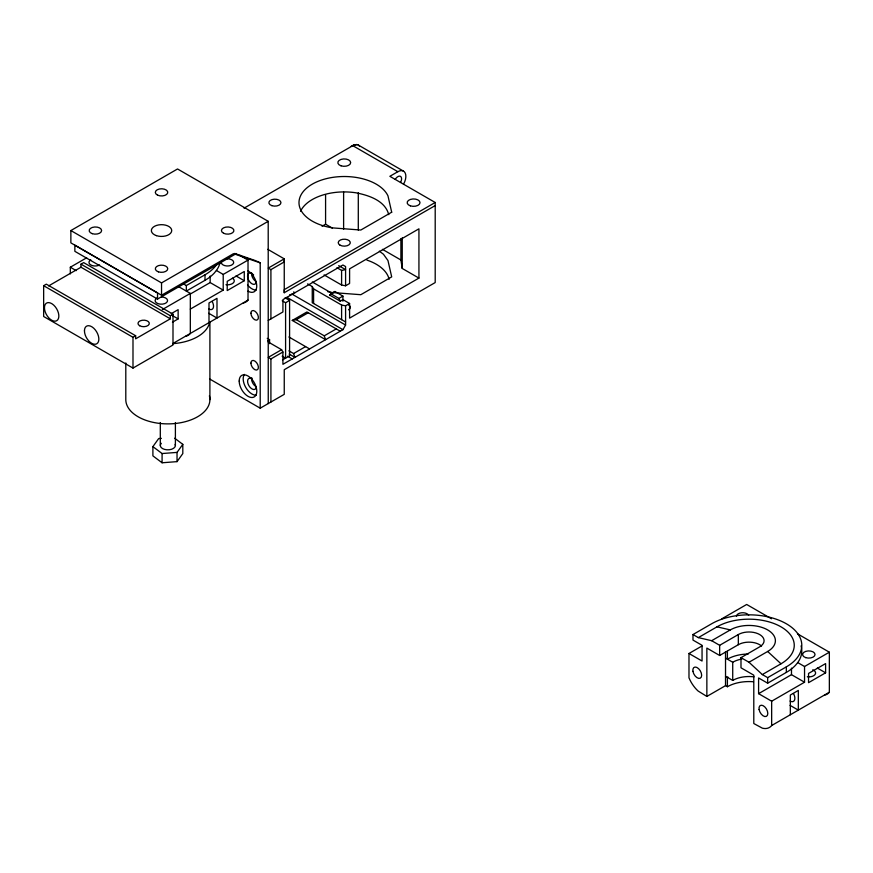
<?xml version="1.0" encoding="UTF-8"?>
<svg xmlns="http://www.w3.org/2000/svg" width="873" height="873" viewBox="0 0 873 873"><rect width="100%" height="100%" fill="white"/><g stroke="black" fill="none" stroke-linecap="round" stroke-linejoin="round"><path stroke-width="1.31" d="M243.338 302.986A22.698 13.106 60 0 0 248.019 300.126L248.019 260.099L239.748 255.32M269.582 343.646L269.582 339.684L267.247 338.331M268.044 341.878L281.586 349.691L282.917 352.005L282.917 364.314L342.925 329.678L345.588 325.051L345.588 305.812L349.593 303.498L349.593 318.121L418.931 278.094L418.931 228.824L349.593 268.851L349.593 283.485L345.588 285.787L341.594 285.024L324.09 274.919M435.201 205.57L284.249 292.717L284.249 289.64L435.201 202.492L435.201 282.557L284.249 369.705L284.249 394.345L260.209 408.182L209.575 378.947M282.536 359.916L289.585 355.846L289.585 300.421L285.591 302.724L285.591 358.159L282.154 356.184M307.612 283.889L312.25 286.562L312.25 302.724L345.588 321.973M824.669 695.083A22.698 13.106 60 0 0 829.35 692.224L829.35 652.196L797.464 633.787M174.644 438.213L182.806 444.346L182.806 453.589L177.033 461.631L162.083 462.777L152.895 455.859L152.895 446.627L158.668 438.573L161.385 438.366M177.033 461.631L177.033 452.4L182.806 444.346M349.593 303.498L342.925 299.646L340.263 301.185L329.59 295.03L334.926 291.484L342.925 296.111L342.925 301.229M329.59 295.03L334.926 291.484M260.209 408.182L260.209 262.893L233.538 253.65L161.538 295.227L70.866 242.869L70.866 230.559L177.535 168.969L268.207 221.316L268.251 403.577M70.32 273.904L70.32 267.225L86.656 257.797M80.982 264.148L83.655 262.609L172.996 314.193L172.996 344.988L132.991 368.079L43.65 316.495L43.65 285.711L46.313 284.161L135.653 335.745L135.653 338.822L170.322 318.809L170.322 315.731L80.982 264.148L80.982 267.225L170.322 318.809M48.626 285.908L80.982 267.225M244.036 208.156L354.591 144.645L358.181 144.962L403.522 171.141M70.866 230.559L161.538 282.907L268.207 221.316M157.533 299.068L157.533 292.924L74.86 245.182L74.86 251.337L157.533 299.068L236.43 253.519M183.134 283.703L186.331 285.547L205.002 274.777A52.806 30.49 0 0 0 216.439 264.879M220.007 262.74A52.806 30.49 0 0 1 216.439 270.423L214.223 273.129A52.806 30.49 0 0 1 205.002 280.32L186.331 291.091L186.331 285.547M403.522 184.203A11.316 6.537 -60 0 0 405.258 173.138A11.316 6.537 -60 0 0 397.859 171.697L389.86 176.313L435.201 202.492M162.323 309.577L190.325 293.404L190.325 333.442A22.698 13.106 60 0 1 185.643 336.301M216.395 270.477L223.215 274.417L248.019 260.099M190.183 294.103L210.153 282.579L223.215 290.12L223.215 274.417M322.05 226.249L325.585 224.208L332.351 228.104M171.315 313.614L178.136 309.675L178.136 318.907L172.45 322.192M43.65 285.711L132.991 337.284L135.653 335.745M170.322 315.731L172.996 314.193M190.325 309.107L223.215 290.12M244.276 280.724L227.209 290.578L227.209 281.346L244.276 271.492L244.276 280.724L236.016 275.955M284.249 292.717L284.249 258.844L268.251 268.087L270.914 269.626L284.249 261.922L284.249 258.844L267.771 249.329M172.832 343.547L248.019 300.126M268.251 320.435L282.917 311.967L282.917 299.646L342.925 265.01L345.588 266.549L345.588 285.787M292.259 320.435L296.253 319.671L324.254 335.832L325.585 339.684L292.259 320.435L306.925 311.967L340.263 331.216M296.253 319.671L308.256 312.741M330.922 293.797L338.92 298.413L342.925 296.111M267.804 340.71L269.582 339.684M281.586 349.691L268.251 357.384L270.914 358.934L270.914 402.038M270.914 358.934L282.917 352.005M288.919 350.848L293.59 353.543L305.583 346.614M324.254 335.832L336.258 328.903M753.475 681.758A30.555 17.635 0 0 0 727.395 686.735L725.528 685.654L706.857 696.436L698.116 691.034A22.698 13.106 60 0 1 688.983 677.819L688.983 653.495L702.056 661.025L702.056 645.311L692.987 640.084L692.987 634.54L711.659 623.759A52.806 30.49 0 0 1 786.333 623.759A52.806 30.49 0 0 1 786.333 666.874L786.333 672.417L767.662 683.188L758.593 677.961L758.593 693.664L771.656 701.205L804.546 682.217L804.546 666.514L829.35 652.196M721.873 618.782L746.677 604.465L771.481 618.782M692.987 634.54L698.324 637.617L716.984 626.836A45.254 26.125 0 0 1 780.997 626.836A45.254 26.125 0 0 1 780.997 663.786L762.325 674.567L748.99 662.247L740.991 657.631L740.991 667.79L753.792 675.189L753.792 723.531L762.391 728.18A22.698 13.106 60 0 0 771.656 725.528L829.35 692.224M688.983 653.495L701.903 646.031M698.324 637.617L711.659 640.695L730.319 629.913A26.397 15.245 0 0 1 767.662 629.913A26.397 15.245 0 0 1 767.662 651.476L780.997 663.786M711.659 640.695L719.658 645.311L738.329 634.54A15.081 8.708 0 0 1 759.663 634.54A15.081 8.708 0 0 1 759.663 646.849L740.991 657.631M706.857 696.436L706.857 648.082L719.658 655.481L738.329 644.7A15.081 8.708 0 0 1 761.54 646.02M748.99 662.247L767.662 651.476M762.325 674.567L767.662 677.644L786.333 666.874M758.593 693.664L791.484 674.676L804.546 682.217M825.607 672.821L808.54 682.675L808.54 673.443L825.607 663.589L825.607 672.821L817.346 668.052M354.591 144.645L351.11 146.348M354.471 145.398L356.522 144.449M336.923 267.695L341.594 270.39L345.588 269.626L338.691 265.643M289.585 294.768L292.259 294.256M152.895 446.627L162.083 453.534L177.033 452.4M312.25 286.562L313.593 288.876L341.594 305.037L345.588 305.812M716.984 626.836L730.319 629.913M234.684 253.432L256.269 260.907M352.528 145.518L397.859 171.697M382.472 249.351L400.903 259.99L402.235 268.458L418.931 278.094M312.305 281.968L332.253 293.492M257.546 261.354L260.209 262.893M293.59 291.953L294.921 292.717M291.92 294.07L345.588 325.051M286.922 297.344L342.925 329.678M285.078 297.813L289.585 300.421M282.208 300.781L285.591 302.724M288.898 336.978L309.588 348.916M178.398 286.519L190.325 293.404M289.17 354.067L294.921 357.384L293.59 353.543M287.533 356.206L292.259 358.934M208.734 313.265L216.995 318.045L216.995 298.337L208.996 302.953L208.996 322.661M797.726 662.574L804.546 666.514M172.243 315.502L178.136 318.907M70.32 267.225L76.224 270.641M725.528 658.089L732.72 662.247A23.004 13.281 0 0 1 741.777 659.028M790.065 705.362L798.326 710.131L798.326 690.423L790.327 695.05L790.327 714.758M725.528 676.259L732.72 680.416A23.004 13.281 0 0 1 754.032 676.848M379.34 251.162L383.454 254.25L387.972 260.558L391.693 276.883L360.822 294.703L332.548 292.553A45.254 26.125 0 0 1 327.55 291.604M358.181 144.962L359.458 146.14M338.92 298.413L340.263 301.185M388.747 214.66C385.135 200.583 368.722 195.301 355.977 192.802A45.254 26.125 0 0 0 300.541 211.277M791.484 668.129L791.484 674.676M771.656 701.205L771.656 725.528M767.662 677.644L767.662 683.188M738.329 634.54L738.329 644.7M732.72 662.247L732.72 680.416M727.395 651.378L727.395 659.17A30.555 17.635 0 0 1 748.237 654.008M727.395 686.735L727.395 677.339A30.555 17.635 0 0 1 727.929 677.033M725.528 651.596L725.528 685.654M719.658 645.311L719.658 655.481M402.235 237.827L402.235 268.458M400.903 238.678L400.903 259.99M358.29 192.769L358.29 230.057M343.613 191.995L343.613 229.283M341.594 270.39L341.594 285.024M341.594 305.037L341.594 319.671M325.585 194.908L325.585 224.208M313.593 288.876L313.593 303.498M270.914 269.626L270.914 318.896M210.153 276.032L210.153 282.579M209.902 322.246L209.902 399.605M205.002 274.777L205.002 280.32M175.397 422.543L175.397 445.492M162.083 453.534L162.083 462.777M161.538 282.907L161.538 295.227M160.305 422.543L160.305 445.492M132.991 337.284L132.991 368.079M125.799 362.961L125.799 399.605A42.057 24.28 0 0 0 171.152 423.809A42.057 24.28 0 0 0 209.389 395.807M801.087 645.889A52.806 30.49 0 0 1 797.769 662.52L795.554 665.226A52.806 30.49 0 0 1 786.333 672.417M793.459 693.555A6.788 3.918 60 0 1 794.506 700.19A6.788 3.918 60 0 1 790.065 701.052M812.741 669.787A6.788 3.918 0 0 1 815.011 674.578A6.788 3.918 0 0 1 807.307 676.804M736.452 616.316A6.22 3.59 0 0 1 741.864 612.759A6.22 3.59 0 0 1 748.685 615.389M161.341 296.995A6.22 3.59 0 0 1 167.354 301.523A6.22 3.59 0 0 1 158.231 303.706A6.22 3.59 0 0 1 156.944 298.053M99.598 264.945A6.22 3.59 0 0 1 90.803 264.945A6.22 3.59 0 0 1 90.803 259.859M212.128 301.458A6.788 3.918 60 0 1 213.176 308.093A6.788 3.918 60 0 1 208.734 308.955M225.878 258.932A6.22 3.59 0 0 1 233.68 262.096A6.22 3.59 0 0 1 226.936 265.981A6.22 3.59 0 0 1 221.469 261.474M232.414 278.192A6.788 3.918 0 0 1 233.375 282.83A6.788 3.918 0 0 1 225.976 284.707M209.673 322.072A42.057 24.28 0 0 1 172.734 343.656M175.135 444.357A7.541 4.354 0 0 1 166.863 449.802A7.541 4.354 0 0 1 161.319 443.309M256.204 281.597A6.22 3.59 60 0 1 251.675 272.922M256.215 282.383A6.22 3.59 60 0 1 250.944 283.059A6.22 3.59 60 0 1 247.648 275.137A6.22 3.59 60 0 1 252.81 274.198M253.225 274.558A6.22 3.59 60 0 1 253.628 274.962M255.985 386.619A6.22 3.59 60 0 1 251.74 377.769M256.236 387.623A6.22 3.59 60 0 1 251.228 388.409A6.22 3.59 60 0 1 247.605 380.879A6.22 3.59 60 0 1 251.991 378.773M247.943 270.837A12.451 7.18 60 0 1 256.749 286.082A12.451 7.18 60 0 1 247.943 291.156M256.389 395.196A12.451 7.18 60 0 1 245.76 387.448A12.451 7.18 60 0 1 244.364 374.375M256.346 290.032A12.451 7.18 60 0 1 247.55 284.947M366.889 260.089A45.254 26.125 0 0 1 389.129 279.305M348.523 304.884A6.035 3.481 0 0 1 348.523 309.817M395.218 179.412A5.282 3.045 -60 0 1 400.5 176.368A5.282 3.045 -60 0 1 400.5 182.457M391.693 212.215L360.822 230.036L332.548 227.886A45.254 26.125 0 0 1 312.25 184.17A45.254 26.125 0 0 1 387.972 195.879L391.693 212.215M759.095 709.498A6.22 3.59 60 0 0 766.352 716.384A6.22 3.59 60 0 0 764.748 706.846A6.22 3.59 60 0 0 759.095 709.498M692.944 671.326A6.22 3.59 60 0 0 700.201 678.212A6.22 3.59 60 0 0 698.596 668.674A6.22 3.59 60 0 0 692.944 671.326M805.703 657.62A6.22 3.59 0 0 0 815.033 654.499A6.22 3.59 0 0 0 805.703 651.389A6.22 3.59 0 0 0 805.703 657.62M158.428 271.852A6.22 3.59 0 0 0 167.758 268.742A6.22 3.59 0 0 0 158.428 265.632A6.22 3.59 0 0 0 158.428 271.852M92.287 233.669A6.22 3.59 0 0 0 101.617 230.559A6.22 3.59 0 0 0 92.287 227.449A6.22 3.59 0 0 0 92.287 233.669M157.544 195.126A6.22 3.59 0 0 0 167.66 192.988A6.22 3.59 0 0 0 159.399 188.994A6.22 3.59 0 0 0 157.544 195.126M223.586 233.266A6.22 3.59 0 0 0 233.778 231.247A6.22 3.59 0 0 0 225.649 227.155A6.22 3.59 0 0 0 223.586 233.266M156.442 235.645A10.181 5.882 0 0 0 171.719 230.559A10.181 5.882 0 0 0 156.442 225.463A10.181 5.882 0 0 0 156.442 235.645M239.191 381.075A12.451 7.18 60 0 0 252.384 397.499A12.451 7.18 60 0 0 252.384 379.897A12.451 7.18 60 0 0 239.191 381.075M250.922 363.081A5.282 3.045 60 0 0 256.52 370.054A5.282 3.045 60 0 0 256.52 362.59A5.282 3.045 60 0 0 250.922 363.081M250.922 313.2A5.282 3.045 60 0 0 256.52 320.162A5.282 3.045 60 0 0 256.52 312.698A5.282 3.045 60 0 0 250.922 313.2M341.048 165.815A6.417 3.699 0 0 0 350.673 162.618A6.417 3.699 0 0 0 341.048 159.41A6.417 3.699 0 0 0 341.048 165.815M410.386 205.853A6.417 3.699 0 0 0 420.011 202.645A6.417 3.699 0 0 0 410.386 199.437A6.417 3.699 0 0 0 410.386 205.853M339.99 245.138A6.035 3.481 0 0 0 350.084 243.578A6.035 3.481 0 0 0 342.696 239.311A6.035 3.481 0 0 0 339.99 245.138M271.907 205.668A6.035 3.481 0 0 0 280.953 202.645A6.035 3.481 0 0 0 271.907 199.633A6.035 3.481 0 0 0 271.907 205.668M44.447 307.722A10.181 5.882 60 0 0 55.25 321.166A10.181 5.882 60 0 0 55.25 306.761A10.181 5.882 60 0 0 44.447 307.722M84.452 330.823A10.181 5.882 60 0 0 95.255 344.257A10.181 5.882 60 0 0 95.255 329.852A10.181 5.882 60 0 0 84.452 330.823M139.658 325.738A5.653 3.263 0 0 0 149.119 324.276A5.653 3.263 0 0 0 142.19 320.271A5.653 3.263 0 0 0 139.658 325.738"/></g></svg>
